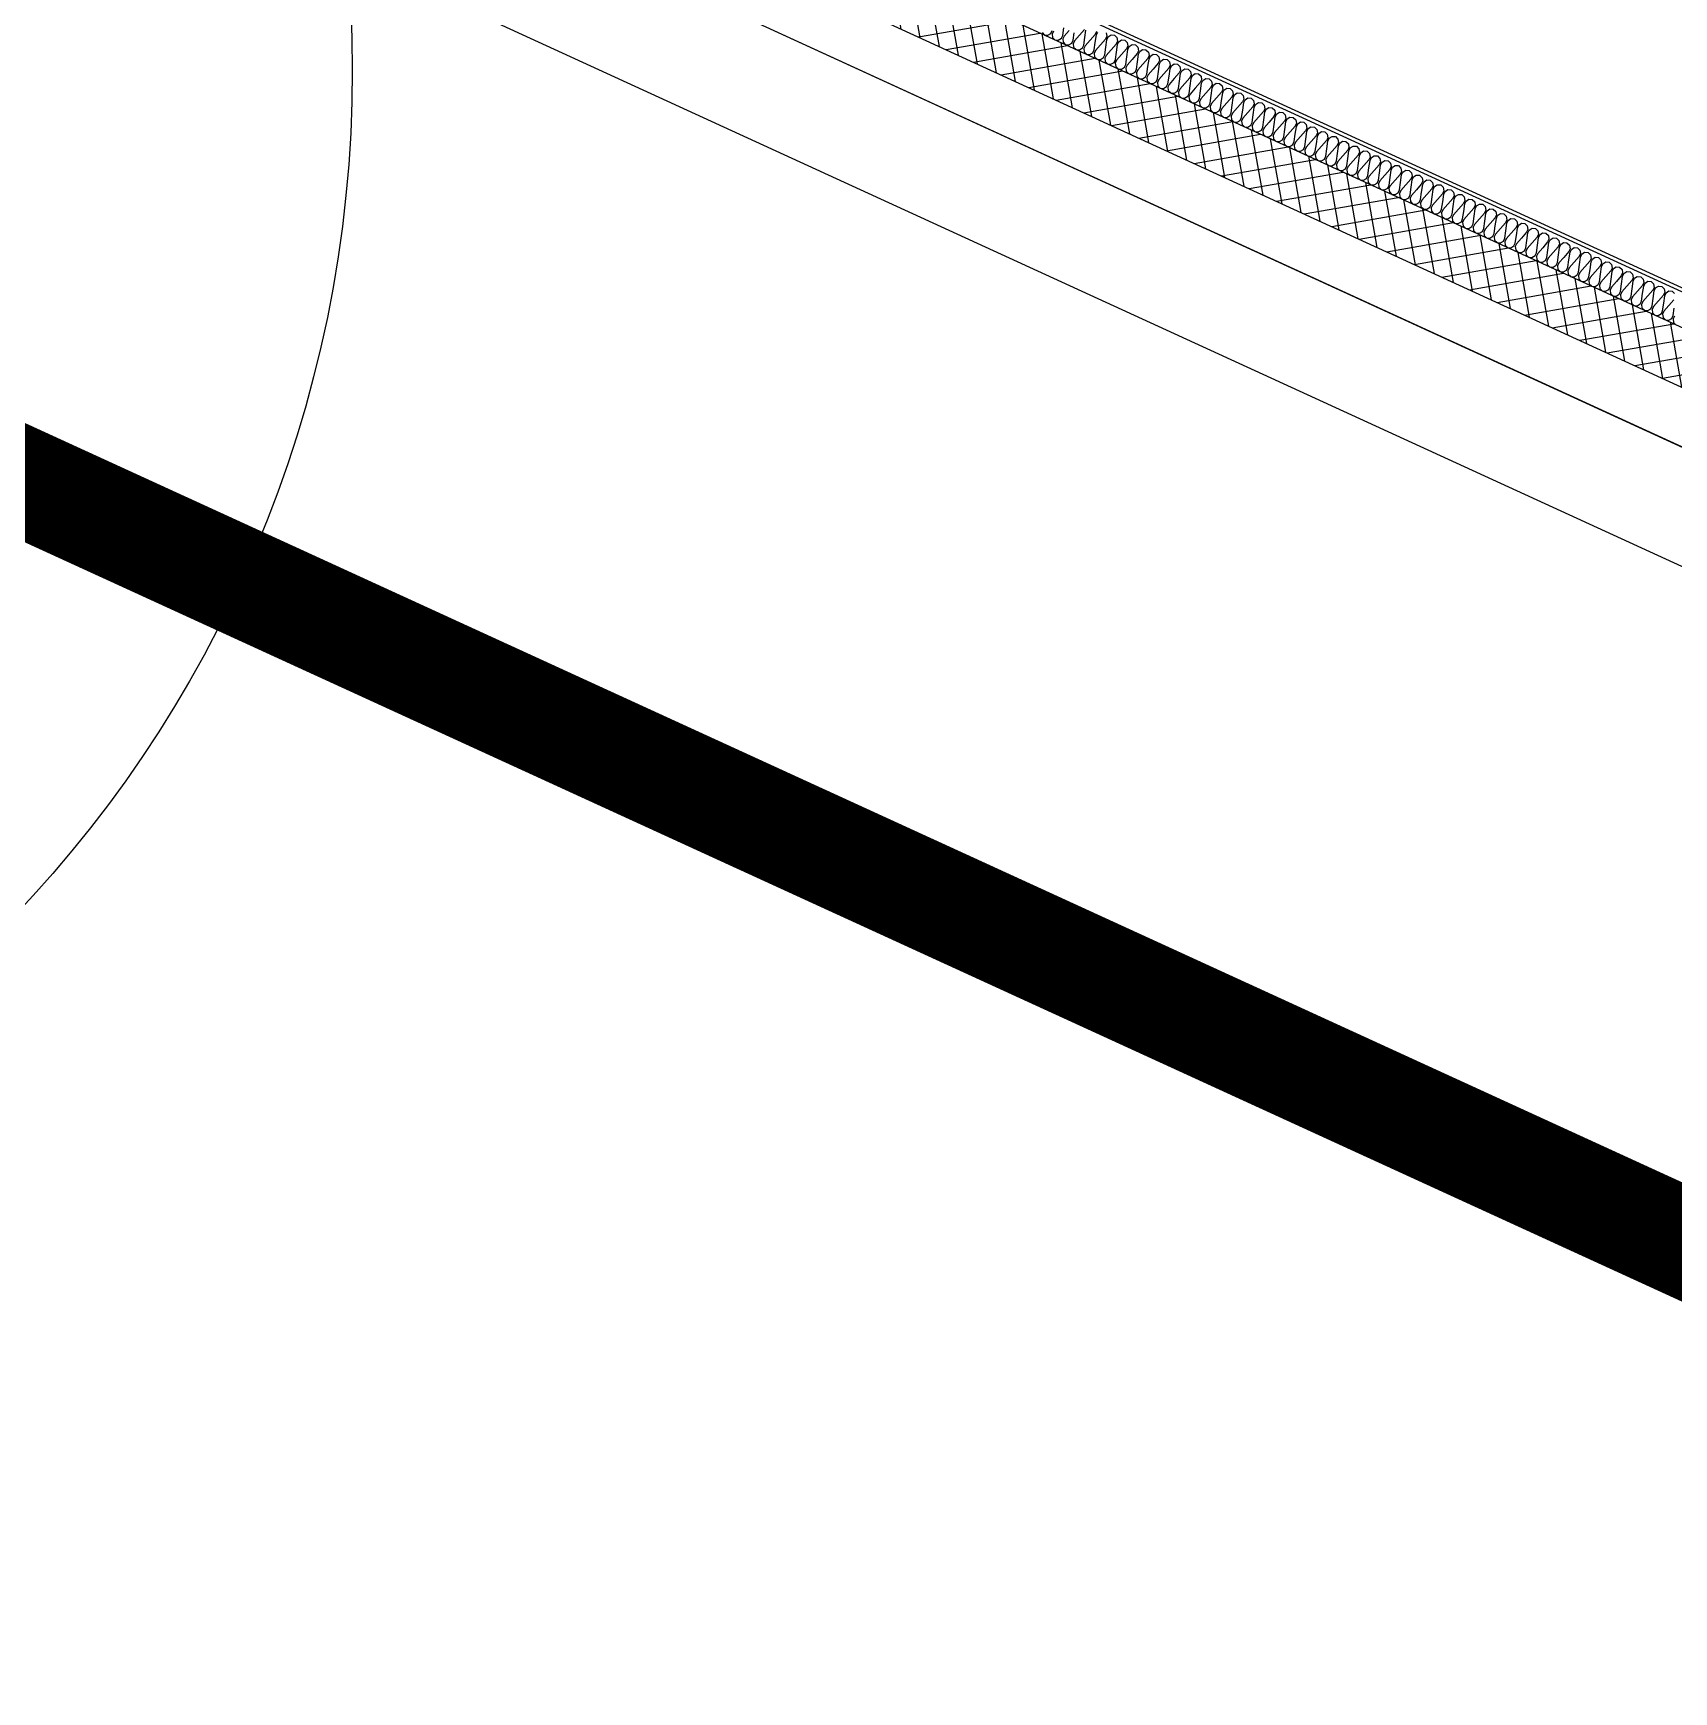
# Model space of a CAD drawing. Header units: millimetres. Extents: x -21000 to 567700, y 435000 to 850800.
# Drawn here: x 30918 to 35451, y 689855 to 694439 of the extents above; entities that cross this region are included whole.
import ezdxf
from ezdxf.xclip import XClip

# ---------------------------------------------------------------- set-up
doc = ezdxf.new("R2010")
doc.units = ezdxf.units.MM
doc.header["$LTSCALE"] = 700
doc.header["$XCLIPFRAME"] = 2
for name, pattern in [('AB_Pbase$0$AB_Pbase$0$CEN', [62, 60, -1, 0, -1]), ('AB_Pbase$0$PHANTOMX2', [5, 2.5, -0.5, 0.5, -0.5, 0.5, -0.5]), ('AB_Pbase$0$주차장기둥$0$PHANTOMX2', [5, 2.5, -0.5, 0.5, -0.5, 0.5, -0.5]), ('AB_Pbase$0$지하1층 동골조$0$PHANTOMX2', [5, 2.5, -0.5, 0.5, -0.5, 0.5, -0.5])]:
    doc.linetypes.add(name, pattern=pattern)
doc.layers.get('0').update_dxf_attribs({"color": 2})
for name, color, linetype, plot in [('$0$Defponts', 161, 'Continuous', False), ('AB_Pbase$0$Defponts', 161, 'Continuous', False), ('AB_Pbase$0$주차장기둥$0$Defpoints1', 235, 'Continuous', False), ('AB_Pbase$0$지하1층 동골조$0$Defpoints1', 235, 'Continuous', False)]:
    doc.layers.add(name, color=color, linetype=linetype, plot=plot)
for name, color, linetype in [('AB_Pbase$0$AB_Pbase$0$CEN', 1, 'AB_Pbase$0$AB_Pbase$0$CEN'), ('AB_Pbase$0$AB_Pbase$0$FIN', 6, 'Continuous'), ('AB_Pbase$0$AB_Pbase$0$INS', 8, 'Continuous'), ('AB_Pbase$0$HAT', 8, 'Continuous'), ('AB_Pbase$0$SITE', 3, 'AB_Pbase$0$PHANTOMX2'), ('AB_Pbase$0$WAL', 3, 'Continuous'), ('AB_Pbase$0$세대창고area', 101, 'Continuous')]:
    doc.layers.add(name, color=color, linetype=linetype)

# ---------------------------------------------------------------- blocks, each defined once
blk = doc.blocks.new('AB_Pbase$0$SITE0917')
at = {"layer": 'AB_Pbase$0$SITE', "ltscale": 4, "const_width": 300, "flags": 128}
blk.add_lwpolyline([(166790.2, 14282.1), (166795.6, 12457.7), (166803.2, 9905.3), (165179.5, 5176.2), (118538.7, -54371.7), (114045.5, -52298), (105315.5, -48298), (96845.5, -44418), (95855.5, -43968), (88255.5, -40478), (81075.5, -37188), (79665.5, -36528), (79665.5, -36528), (79665.5, -36528), (51295.5, -23518), (51295.5, -23518), (51295.5, -23518), (51295.5, -23518), (24885.5, -11398), (16535.5, -7578), (0, 0), (0, 0), (4267.4, 9299.2), (5686.5, 12403), (9895.5, 21572), (16195.5, 35292), (20267.8, 44180.2), (40844.6, 43842.7), (85590, 33565.6), (130335.4, 23288.4), (156238.3, 14282), (166790.2, 14282)], dxfattribs=at)
blk = doc.blocks.new('AB_Pbase$0$지하1층 동골조')
at = {"layer": 'AB_Pbase$0$지하1층 동골조$0$Defpoints1', "linetype": 'AB_Pbase$0$지하1층 동골조$0$PHANTOMX2', "ltscale": 2}
blk.add_lwpolyline([(-157283.2, 74623.8), (-124863.2, 59763.8), (-124863.2, 59763.8), (-118538.7, 54371.7), (-118538.7, 54371.7), (-102003.2, 46793.8), (-93653.2, 42973.8), (-67243.2, 30853.8), (-67243.2, 30853.8), (-67243.2, 30853.8), (-67243.2, 30853.8), (-38873.2, 17843.8), (-38873.2, 17843.8), (-38873.2, 17843.8), (-37463.2, 17183.8), (-30283.2, 13893.8), (-22683.2, 10403.8), (-21693.2, 9953.8), (-13223.2, 6073.8), (-4493.2, 2073.8), (1876.8, -866.2)], dxfattribs=at)
at = {"layer": 'AB_Pbase$0$지하1층 동골조$0$Defpoints1', "linetype": 'AB_Pbase$0$지하1층 동골조$0$PHANTOMX2', "ltscale": 2, "flags": 128}
blk.add_lwpolyline([(0, 0), (-4493.2, 2073.8), (-13223.2, 6073.8), (-21693.2, 9953.8), (-22683.2, 10403.8), (-30283.2, 13893.8), (-37463.2, 17183.8), (-38873.2, 17843.8), (-38873.2, 17843.8), (-38873.2, 17843.8), (-67243.2, 30853.8), (-67243.2, 30853.8), (-67243.2, 30853.8), (-67243.2, 30853.8), (-93653.2, 42973.8), (-102003.2, 46793.8), (-118538.7, 54371.7), (-118538.7, 54371.7), (-114271.4, 63670.9), (-112852.2, 66774.8), (-108643.2, 75943.8), (-102343.2, 89663.8), (-97743.2, 99703.8), (-94170.5, 107501.6), (-90801.5, 109673.4), (-61989.4, 109763.8), (-53301.2, 109793.8), (-22854.2, 109885), (-9902.7, 109923.8), (5389.9, 109963.8), (23789.7, 110023.8), (43878.5, 110088.6), (48138.3, 105863.2), (48145.8, 102751.3), (48166.8, 93887.6), (48186.9, 90386.4), (48256.9, 66829.4), (48264.5, 64277), (46640.8, 59548)], close=True, dxfattribs=at)
blk = doc.blocks.new('AB_Pbase$0$AB_Pbase_지하1층_골조')
blk.add_line((30251.5, 695361.3), (39703.9, 691024))
blk.add_lwpolyline([(30922, 695383.7), (39829, 691296.7)])
blk = doc.blocks.new('AB_Pbase$0$주차장기둥')
at = {"layer": 'AB_Pbase$0$주차장기둥$0$Defpoints1', "linetype": 'AB_Pbase$0$주차장기둥$0$PHANTOMX2', "ltscale": 2}
blk.add_lwpolyline([(-297566.9, 24918.4), (-262124, 28878.4), (-262124, 28878.4), (-253925.8, 27513.9), (-253925.8, 27513.9), (-235849.1, 29534.7), (-226724.3, 30560.9), (-197844.3, 33774.2), (-197844.3, 33774.2), (-197844.3, 33774.2), (-197844.3, 33774.2), (-166825.8, 37234.1), (-166825.8, 37234.1), (-166825.8, 37234.1), (-165277.3, 37394.6), (-157428.3, 38272.5), (-149116.4, 39195.2), (-148036, 39319.4), (-138777.5, 40356), (-129234.2, 41423.6), (-122259.9, 42184.3)], dxfattribs=at)
blk = doc.blocks.new('AB_Pbase')
at = {"layer": 'AB_Pbase$0$HAT'}
h = blk.add_hatch(dxfattribs=at)
h.set_pattern_fill('NET', color=256, scale=15, angle=100)
h.paths.add_polyline_path([(30984.5, 695520.1), (39891.6, 691433), (39954.1, 691569.4), (31047.1, 695656.4)])
at = {"layer": 'AB_Pbase$0$AB_Pbase$0$CEN'}
blk.add_line((28530, 696481.3), (42347.5, 690141.1), dxfattribs=at)
at = {"layer": 'AB_Pbase$0$AB_Pbase$0$FIN'}
for points in [[(46517.9, 729156.7), (31166.4, 695700.7), (40000.8, 691647), (42548.9, 697200.3)], [(46527, 729152.6), (31179.7, 695705.6), (39995.9, 691660.2), (42539.8, 697204.4)]]:
    blk.add_lwpolyline(points, dxfattribs=at)
at = {"layer": 'AB_Pbase$0$AB_Pbase$0$INS'}
for points in [[(33705.3, 694440.2), (33711.9, 694433.6), (33721.3, 694432.9), (33729.7, 694437.8), (33733.4, 694445.8)], [(33737, 694444.1), (33733.3, 694436.1), (33734.3, 694426.9), (33741, 694420.3), (33750.3, 694419.5), (33758.8, 694424.5), (33762.4, 694432.5), (33765.3, 694453.1)], [(33779.9, 694446.5), (33766.1, 694430.8), (33762.4, 694422.8), (33763.4, 694413.5), (33770.1, 694406.9), (33779.4, 694406.2), (33787.9, 694411.1), (33791.5, 694419.1), (33794.4, 694439.8)], [(33822.7, 694448.8), (33809, 694433.1), (33795.2, 694417.4), (33791.5, 694409.4), (33792.5, 694400.2), (33799.2, 694393.6), (33808.5, 694392.8), (33816.9, 694397.8), (33820.6, 694405.8), (33823.5, 694426.4), (33826.4, 694447.1)], [(33855.5, 694443.4), (33851.8, 694435.5), (33838, 694419.8), (33824.2, 694404.1), (33820.6, 694396.1), (33821.6, 694386.8), (33828.3, 694380.3), (33837.6, 694379.5), (33846, 694384.4), (33849.7, 694392.4), (33852.6, 694413.1), (33855.5, 694433.8), (33859.1, 694441.8)], [(33882.8, 694439.7), (33884.6, 694430.1), (33880.9, 694422.1), (33867.1, 694406.4), (33853.3, 694390.8), (33849.7, 694382.8), (33850.7, 694373.5), (33857.3, 694366.9), (33866.7, 694366.1), (33875.1, 694371.1), (33878.8, 694379.1), (33881.7, 694399.8), (33884.6, 694420.4), (33888.2, 694428.4), (33895.9, 694433.7), (33905.3, 694432.9), (33911.9, 694426.4), (33913.7, 694416.8), (33910, 694408.8), (33896.2, 694393.1), (33882.4, 694377.4), (33878.7, 694369.4), (33879.8, 694360.1), (33886.4, 694353.6), (33895.8, 694352.8), (33904.2, 694357.7), (33907.9, 694365.7), (33910.7, 694386.4), (33913.6, 694407.1), (33917.3, 694415.1), (33925, 694420.4), (33934.3, 694419.6), (33941, 694413), (33942.8, 694403.4), (33939.1, 694395.4), (33925.3, 694379.7), (33911.5, 694364.1), (33907.8, 694356.1), (33908.9, 694346.8), (33915.5, 694340.2), (33924.8, 694339.5), (33933.3, 694344.4), (33936.9, 694352.4), (33939.8, 694373.1), (33942.7, 694393.7), (33946.4, 694401.7), (33954.1, 694407), (33963.4, 694406.3), (33970.1, 694399.7), (33971.8, 694390.1), (33968.2, 694382.1), (33954.4, 694366.4), (33940.6, 694350.7), (33936.9, 694342.7), (33937.9, 694333.4), (33944.6, 694326.9), (33953.9, 694326.1), (33962.4, 694331), (33966, 694339), (33968.9, 694359.7), (33971.8, 694380.4), (33975.5, 694388.4), (33983.2, 694393.7), (33992.5, 694392.9), (33999.2, 694386.3), (34000.9, 694376.7), (33997.3, 694368.7), (33983.5, 694353), (33969.7, 694337.4), (33966, 694329.4), (33967, 694320.1), (33973.7, 694313.5), (33983, 694312.8), (33991.4, 694317.7), (33995.1, 694325.7), (33998, 694346.4), (34000.9, 694367.1), (34004.6, 694375.1), (34012.3, 694380.3), (34021.6, 694379.6), (34028.3, 694373), (34030, 694363.4), (34026.3, 694355.4), (34012.5, 694339.7), (33998.7, 694324), (33995.1, 694316), (33996.1, 694306.8), (34002.8, 694300.2), (34012.1, 694299.4), (34020.5, 694304.4), (34024.2, 694312.4), (34027.1, 694333), (34030, 694353.7), (34033.6, 694361.7), (34041.3, 694367), (34050.7, 694366.2), (34057.3, 694359.6), (34059.1, 694350), (34055.4, 694342), (34041.6, 694326.4), (34027.8, 694310.7), (34024.2, 694302.7), (34025.2, 694293.4), (34031.9, 694286.8), (34041.2, 694286.1), (34049.6, 694291), (34053.3, 694299), (34056.2, 694319.7), (34059.1, 694340.4), (34062.7, 694348.4), (34070.4, 694353.6), (34079.8, 694352.9), (34086.4, 694346.3), (34088.2, 694336.7), (34084.5, 694328.7), (34070.7, 694313), (34056.9, 694297.3), (34053.2, 694289.3), (34054.3, 694280.1), (34060.9, 694273.5), (34070.3, 694272.7), (34078.7, 694277.7), (34082.4, 694285.7), (34085.3, 694306.3), (34088.1, 694327), (34091.8, 694335), (34099.5, 694340.3), (34108.8, 694339.5), (34115.5, 694332.9), (34117.3, 694323.3), (34113.6, 694315.3), (34099.8, 694299.7), (34086, 694284), (34082.3, 694276), (34083.4, 694266.7), (34090, 694260.1), (34099.4, 694259.4), (34107.8, 694264.3), (34111.5, 694272.3), (34114.3, 694293), (34117.2, 694313.7), (34120.9, 694321.7), (34128.6, 694326.9), (34137.9, 694326.2), (34144.6, 694319.6), (34146.3, 694310), (34142.7, 694302), (34128.9, 694286.3), (34115.1, 694270.6), (34111.4, 694262.6), (34112.4, 694253.4), (34119.1, 694246.8), (34128.4, 694246), (34136.9, 694251), (34140.5, 694259), (34143.4, 694279.6), (34146.3, 694300.3), (34150, 694308.3), (34157.7, 694313.6), (34167, 694312.8), (34173.7, 694306.3), (34175.4, 694296.6), (34171.8, 694288.7), (34158, 694273), (34144.2, 694257.3), (34140.5, 694249.3), (34141.5, 694240), (34148.2, 694233.5), (34157.5, 694232.7), (34165.9, 694237.6), (34169.6, 694245.6), (34172.5, 694266.3), (34175.4, 694287), (34179.1, 694295), (34186.8, 694300.3), (34196.1, 694299.5), (34202.8, 694292.9), (34204.5, 694283.3), (34200.8, 694275.3), (34187, 694259.6), (34173.3, 694244), (34169.6, 694236), (34170.6, 694226.7), (34177.3, 694220.1), (34186.6, 694219.3), (34195, 694224.3), (34198.7, 694232.3), (34201.6, 694253), (34204.5, 694273.6), (34208.1, 694281.6), (34215.8, 694286.9), (34225.2, 694286.1), (34231.8, 694279.6), (34233.6, 694270), (34229.9, 694262), (34216.1, 694246.3), (34202.3, 694230.6), (34198.7, 694222.6), (34199.7, 694213.3), (34206.4, 694206.8), (34215.7, 694206), (34224.1, 694210.9), (34227.8, 694218.9), (34230.7, 694239.6), (34233.6, 694260.3), (34237.2, 694268.3), (34244.9, 694273.6), (34254.3, 694272.8), (34260.9, 694266.2), (34262.7, 694256.6), (34259, 694248.6), (34245.2, 694232.9), (34231.4, 694217.3), (34227.8, 694209.3), (34228.8, 694200), (34235.4, 694193.4), (34244.8, 694192.7), (34253.2, 694197.6), (34256.9, 694205.6), (34259.8, 694226.3), (34262.6, 694246.9), (34266.3, 694254.9), (34274, 694260.2), (34283.3, 694259.5), (34290, 694252.9), (34291.8, 694243.3), (34288.1, 694235.3), (34274.3, 694219.6), (34260.5, 694203.9), (34256.8, 694195.9), (34257.9, 694186.6), (34264.5, 694180.1), (34273.9, 694179.3), (34282.3, 694184.2), (34286, 694192.2), (34288.8, 694212.9), (34291.7, 694233.6), (34295.4, 694241.6), (34303.1, 694246.9), (34312.4, 694246.1), (34319.1, 694239.5), (34320.9, 694229.9), (34317.2, 694221.9), (34303.4, 694206.2), (34289.6, 694190.6), (34285.9, 694182.6), (34286.9, 694173.3), (34293.6, 694166.7), (34302.9, 694166), (34311.4, 694170.9), (34315, 694178.9), (34317.9, 694199.6), (34320.8, 694220.3), (34324.5, 694228.3), (34332.2, 694233.5), (34341.5, 694232.8), (34348.2, 694226.2), (34349.9, 694216.6), (34346.3, 694208.6), (34332.5, 694192.9), (34318.7, 694177.2), (34315, 694169.2), (34316, 694160), (34322.7, 694153.4), (34332, 694152.6), (34340.5, 694157.6), (34344.1, 694165.6), (34347, 694186.2), (34349.9, 694206.9), (34353.6, 694214.9), (34361.3, 694220.2), (34370.6, 694219.4), (34377.3, 694212.8), (34379, 694203.2), (34375.3, 694195.2), (34361.6, 694179.6), (34347.8, 694163.9), (34344.1, 694155.9), (34345.1, 694146.6), (34351.8, 694140), (34361.1, 694139.3), (34369.5, 694144.2), (34373.2, 694152.2), (34376.1, 694172.9), (34379, 694193.6), (34382.7, 694201.6), (34390.4, 694206.8), (34399.7, 694206.1), (34406.4, 694199.5), (34408.1, 694189.9), (34404.4, 694181.9), (34390.6, 694166.2), (34376.8, 694150.5), (34373.2, 694142.5), (34374.2, 694133.3), (34380.9, 694126.7), (34390.2, 694125.9), (34398.6, 694130.9), (34402.3, 694138.9), (34405.2, 694159.5), (34408.1, 694180.2), (34411.7, 694188.2), (34419.4, 694193.5), (34428.8, 694192.7), (34435.4, 694186.1), (34437.2, 694176.5), (34433.5, 694168.5), (34419.7, 694152.9), (34405.9, 694137.2), (34402.3, 694129.2), (34403.3, 694119.9), (34409.9, 694113.3), (34419.3, 694112.6), (34427.7, 694117.5), (34431.4, 694125.5), (34434.3, 694146.2), (34437.2, 694166.9), (34440.8, 694174.9), (34448.5, 694180.1), (34457.9, 694179.4), (34464.5, 694172.8), (34466.3, 694163.2), (34462.6, 694155.2), (34448.8, 694139.5), (34435, 694123.8), (34431.3, 694115.8), (34432.4, 694106.6), (34439, 694100), (34448.4, 694099.2), (34456.8, 694104.2), (34460.5, 694112.2), (34463.4, 694132.8), (34466.2, 694153.5), (34469.9, 694161.5), (34477.6, 694166.8), (34486.9, 694166), (34493.6, 694159.5), (34495.4, 694149.8), (34491.7, 694141.9), (34477.9, 694126.2), (34464.1, 694110.5), (34460.4, 694102.5), (34461.5, 694093.2), (34468.1, 694086.7), (34477.5, 694085.9), (34485.9, 694090.8), (34489.5, 694098.8), (34492.4, 694119.5), (34495.3, 694140.2), (34499, 694148.2), (34506.7, 694153.4), (34516, 694152.7), (34522.7, 694146.1), (34524.4, 694136.5), (34520.8, 694128.5), (34507, 694112.8), (34493.2, 694097.2), (34489.5, 694089.2), (34490.5, 694079.9), (34497.2, 694073.3), (34506.5, 694072.5), (34515, 694077.5), (34518.6, 694085.5), (34521.5, 694106.2), (34524.4, 694126.8), (34528.1, 694134.8), (34535.8, 694140.1), (34545.1, 694139.3), (34551.8, 694132.8), (34553.5, 694123.2), (34549.9, 694115.2), (34536.1, 694099.5), (34522.3, 694083.8), (34518.6, 694075.8), (34519.6, 694066.5), (34526.3, 694060), (34535.6, 694059.2), (34544, 694064.1), (34547.7, 694072.1), (34550.6, 694092.8), (34553.5, 694113.5), (34557.2, 694121.5), (34564.9, 694126.8), (34574.2, 694126), (34580.9, 694119.4), (34582.6, 694109.8), (34578.9, 694101.8), (34565.1, 694086.1), (34551.4, 694070.5), (34547.7, 694062.5), (34548.7, 694053.2), (34555.4, 694046.6), (34564.7, 694045.9), (34573.1, 694050.8), (34576.8, 694058.8), (34579.7, 694079.5), (34582.6, 694100.1), (34586.2, 694108.1), (34593.9, 694113.4), (34603.3, 694112.7), (34609.9, 694106.1), (34611.7, 694096.5), (34608, 694088.5), (34594.2, 694072.8), (34580.4, 694057.1), (34576.8, 694049.1), (34577.8, 694039.8), (34584.5, 694033.3), (34593.8, 694032.5), (34602.2, 694037.4), (34605.9, 694045.4), (34608.8, 694066.1), (34611.7, 694086.8), (34615.3, 694094.8), (34623, 694100.1), (34632.4, 694099.3), (34639, 694092.7), (34640.8, 694083.1), (34637.1, 694075.1), (34623.3, 694059.4), (34609.5, 694043.8), (34605.8, 694035.8), (34606.9, 694026.5), (34613.5, 694019.9), (34622.9, 694019.2), (34631.3, 694024.1), (34635, 694032.1), (34637.9, 694052.8), (34640.7, 694073.5), (34644.4, 694081.5), (34652.1, 694086.7), (34661.4, 694086), (34668.1, 694079.4), (34669.9, 694069.8), (34666.2, 694061.8), (34652.4, 694046.1), (34638.6, 694030.4), (34634.9, 694022.4), (34636, 694013.2), (34642.6, 694006.6), (34652, 694005.8), (34660.4, 694010.8), (34664.1, 694018.7), (34666.9, 694039.4), (34669.8, 694060.1), (34673.5, 694068.1), (34681.2, 694073.4), (34690.5, 694072.6), (34697.2, 694066), (34698.9, 694056.4), (34695.3, 694048.4), (34681.5, 694032.8), (34667.7, 694017.1), (34664, 694009.1), (34665, 693999.8), (34671.7, 693993.2), (34681, 693992.5), (34689.5, 693997.4), (34693.1, 694005.4), (34696, 694026.1), (34698.9, 694046.8), (34702.6, 694054.8), (34710.3, 694060), (34719.6, 694059.3), (34726.3, 694052.7), (34728, 694043.1), (34724.4, 694035.1), (34710.6, 694019.4), (34696.8, 694003.7), (34693.1, 693995.7), (34694.1, 693986.5), (34700.8, 693979.9), (34710.1, 693979.1), (34718.6, 693984.1), (34722.2, 693992.1), (34725.1, 694012.7), (34728, 694033.4), (34731.7, 694041.4), (34739.4, 694046.7), (34748.7, 694045.9), (34755.4, 694039.3), (34757.1, 694029.7), (34753.4, 694021.7), (34739.7, 694006.1), (34725.9, 693990.4), (34722.2, 693982.4), (34723.2, 693973.1), (34729.9, 693966.5), (34739.2, 693965.8), (34747.6, 693970.7), (34751.3, 693978.7), (34754.2, 693999.4), (34757.1, 694020.1), (34760.8, 694028.1), (34768.5, 694033.3), (34777.8, 694032.6), (34784.4, 694026), (34786.2, 694016.4), (34782.5, 694008.4), (34768.7, 693992.7), (34754.9, 693977), (34751.3, 693969), (34752.3, 693959.8), (34759, 693953.2), (34768.3, 693952.4), (34776.7, 693957.4), (34780.4, 693965.4), (34783.3, 693986), (34786.2, 694006.7), (34789.8, 694014.7), (34797.5, 694020), (34806.9, 694019.2), (34813.5, 694012.7), (34815.3, 694003), (34811.6, 693995.1), (34797.8, 693979.4), (34784, 693963.7), (34780.4, 693955.7), (34781.4, 693946.4), (34788, 693939.8), (34797.4, 693939.1), (34805.8, 693944), (34809.5, 693952), (34812.4, 693972.7), (34815.2, 693993.4), (34818.9, 694001.4), (34826.6, 694006.6), (34836, 694005.9), (34842.6, 693999.3), (34844.4, 693989.7), (34840.7, 693981.7), (34826.9, 693966), (34813.1, 693950.4), (34809.4, 693942.4), (34810.5, 693933.1), (34817.1, 693926.5), (34826.5, 693925.7), (34834.9, 693930.7), (34838.6, 693938.7), (34841.4, 693959.4), (34844.3, 693980), (34848, 693988), (34855.7, 693993.3), (34865, 693992.5), (34871.7, 693986), (34873.5, 693976.4), (34869.8, 693968.4), (34856, 693952.7), (34842.2, 693937), (34838.5, 693929), (34839.6, 693919.7), (34846.2, 693913.2), (34855.5, 693912.4), (34864, 693917.3), (34867.6, 693925.3), (34870.5, 693946), (34873.4, 693966.7), (34877.1, 693974.7), (34884.8, 693980), (34894.1, 693979.2), (34900.8, 693972.6), (34902.5, 693963), (34898.9, 693955), (34885.1, 693939.3), (34871.3, 693923.7), (34867.6, 693915.7), (34868.6, 693906.4), (34875.3, 693899.8), (34884.6, 693899.1), (34893.1, 693904), (34896.7, 693912), (34899.6, 693932.7), (34902.5, 693953.3), (34906.2, 693961.3), (34913.9, 693966.6), (34923.2, 693965.9), (34929.9, 693959.3), (34931.6, 693949.7), (34928, 693941.7), (34914.2, 693926), (34900.4, 693910.3), (34896.7, 693902.3), (34897.7, 693893), (34904.4, 693886.5), (34913.7, 693885.7), (34922.1, 693890.6), (34925.8, 693898.6), (34928.7, 693919.3), (34931.6, 693940), (34935.3, 693948), (34943, 693953.3), (34952.3, 693952.5), (34959, 693945.9), (34960.7, 693936.3), (34957, 693928.3), (34943.2, 693912.6), (34929.4, 693897), (34925.8, 693889), (34926.8, 693879.7), (34933.5, 693873.1), (34942.8, 693872.4), (34951.2, 693877.3), (34954.9, 693885.3), (34957.8, 693906), (34960.7, 693926.7), (34964.3, 693934.7), (34972, 693939.9), (34981.4, 693939.2), (34988, 693932.6), (34989.8, 693923), (34986.1, 693915), (34972.3, 693899.3), (34958.5, 693883.6), (34954.9, 693875.6), (34955.9, 693866.4), (34962.6, 693859.8), (34971.9, 693859), (34980.3, 693864), (34984, 693871.9), (34986.9, 693892.6), (34989.8, 693913.3), (34993.4, 693921.3), (35001.1, 693926.6), (35010.5, 693925.8), (35017.1, 693919.2), (35018.9, 693909.6), (35015.2, 693901.6), (35001.4, 693886), (34987.6, 693870.3), (34983.9, 693862.3), (34985, 693853), (34991.6, 693846.4), (35001, 693845.7), (35009.4, 693850.6), (35013.1, 693858.6), (35016, 693879.3), (35018.8, 693900), (35022.5, 693908), (35030.2, 693913.2), (35039.5, 693912.5), (35046.2, 693905.9), (35048, 693896.3), (35044.3, 693888.3), (35030.5, 693872.6), (35016.7, 693856.9), (35013, 693848.9), (35014.1, 693839.7), (35020.7, 693833.1), (35030.1, 693832.3), (35038.5, 693837.3), (35042.1, 693845.3), (35045, 693865.9), (35047.9, 693886.6), (35051.6, 693894.6), (35059.3, 693899.9), (35068.6, 693899.1), (35075.3, 693892.5), (35077, 693882.9), (35073.4, 693874.9), (35059.6, 693859.3), (35045.8, 693843.6), (35042.1, 693835.6), (35043.1, 693826.3), (35049.8, 693819.7), (35059.1, 693819), (35067.6, 693823.9), (35071.2, 693831.9), (35074.1, 693852.6), (35077, 693873.3), (35080.7, 693881.3), (35088.4, 693886.5), (35097.7, 693885.8), (35104.4, 693879.2), (35106.1, 693869.6), (35102.5, 693861.6), (35088.7, 693845.9), (35074.9, 693830.2), (35071.2, 693822.2), (35072.2, 693813), (35078.9, 693806.4), (35088.2, 693805.6), (35096.6, 693810.6), (35100.3, 693818.6), (35103.2, 693839.2), (35106.1, 693859.9), (35109.8, 693867.9), (35117.5, 693873.2), (35126.8, 693872.4), (35133.5, 693865.9), (35135.2, 693856.2), (35131.5, 693848.2), (35117.7, 693832.6), (35104, 693816.9), (35100.3, 693808.9), (35101.3, 693799.6), (35108, 693793), (35117.3, 693792.3), (35125.7, 693797.2), (35129.4, 693805.2), (35132.3, 693825.9), (35135.2, 693846.6), (35138.8, 693854.6), (35146.5, 693859.8), (35155.9, 693859.1), (35162.5, 693852.5), (35164.3, 693842.9), (35160.6, 693834.9), (35146.8, 693819.2), (35133, 693803.6), (35129.4, 693795.6), (35130.4, 693786.3), (35137.1, 693779.7), (35146.4, 693778.9), (35154.8, 693783.9), (35158.5, 693791.9), (35161.4, 693812.6), (35164.3, 693833.2), (35167.9, 693841.2), (35175.6, 693846.5), (35185, 693845.7), (35191.6, 693839.2), (35193.4, 693829.6), (35189.7, 693821.6), (35175.9, 693805.9), (35162.1, 693790.2), (35158.5, 693782.2), (35159.5, 693772.9), (35166.1, 693766.4), (35175.5, 693765.6), (35183.9, 693770.5), (35187.6, 693778.5), (35190.5, 693799.2), (35193.3, 693819.9), (35197, 693827.9), (35204.7, 693833.2), (35214, 693832.4), (35220.7, 693825.8), (35222.5, 693816.2), (35218.8, 693808.2), (35205, 693792.5), (35191.2, 693776.9), (35187.5, 693768.9), (35188.6, 693759.6), (35195.2, 693753), (35204.6, 693752.3), (35213, 693757.2), (35216.7, 693765.2), (35219.5, 693785.9), (35222.4, 693806.5), (35226.1, 693814.5), (35233.8, 693819.8), (35243.1, 693819.1), (35249.8, 693812.5), (35251.5, 693802.9), (35247.9, 693794.9), (35234.1, 693779.2), (35220.3, 693763.5), (35216.6, 693755.5), (35217.6, 693746.2), (35224.3, 693739.7), (35233.6, 693738.9), (35242.1, 693743.8), (35245.7, 693751.8), (35248.6, 693772.5), (35251.5, 693793.2), (35255.2, 693801.2), (35262.9, 693806.5), (35272.2, 693805.7), (35278.9, 693799.1), (35280.6, 693789.5), (35277, 693781.5), (35263.2, 693765.8), (35249.4, 693750.2), (35245.7, 693742.2), (35246.7, 693732.9), (35253.4, 693726.3), (35262.7, 693725.6), (35271.2, 693730.5), (35274.8, 693738.5), (35277.7, 693759.2), (35280.6, 693779.9), (35284.3, 693787.9), (35292, 693793.1), (35301.3, 693792.4), (35308, 693785.8), (35309.7, 693776.2), (35306, 693768.2), (35292.3, 693752.5), (35278.5, 693736.8), (35274.8, 693728.8), (35275.8, 693719.6), (35282.5, 693713), (35291.8, 693712.2), (35300.2, 693717.2), (35303.9, 693725.1), (35306.8, 693745.8), (35309.7, 693766.5), (35313.4, 693774.5), (35321.1, 693779.8), (35330.4, 693779), (35337, 693772.4), (35338.8, 693762.8), (35335.1, 693754.8), (35321.3, 693739.2), (35307.5, 693723.5), (35303.9, 693715.5), (35304.9, 693706.2), (35311.6, 693699.6), (35320.9, 693698.9), (35329.3, 693703.8), (35333, 693711.8), (35335.9, 693732.5), (35338.8, 693753.2), (35342.4, 693761.2), (35350.1, 693766.4), (35359.5, 693765.7), (35366.1, 693759.1), (35367.9, 693749.5), (35364.2, 693741.5), (35350.4, 693725.8), (35336.6, 693710.1), (35333, 693702.1), (35334, 693692.9), (35340.6, 693686.3), (35350, 693685.5), (35358.4, 693690.5), (35362.1, 693698.5), (35365, 693719.1), (35367.9, 693739.8), (35371.5, 693747.8), (35379.2, 693753.1), (35388.6, 693752.3), (35395.2, 693745.7), (35397, 693736.1), (35393.3, 693728.1), (35379.5, 693712.5), (35365.7, 693696.8), (35362, 693688.8), (35363.1, 693679.5), (35369.7, 693672.9), (35379.1, 693672.2), (35387.5, 693677.1), (35391.2, 693685.1), (35394, 693705.8), (35396.9, 693726.5), (35400.6, 693734.5), (35408.3, 693739.7), (35417.6, 693739), (35424.3, 693732.4), (35426.1, 693722.8), (35422.4, 693714.8), (35408.6, 693699.1), (35394.8, 693683.4), (35391.1, 693675.4), (35392.2, 693666.2), (35398.8, 693659.6), (35408.1, 693658.8), (35416.6, 693663.8), (35420.2, 693671.8), (35423.1, 693692.4), (35426, 693713.1), (35429.7, 693721.1), (35437.4, 693726.4), (35446.7, 693725.6), (35453.4, 693719.1)], [(35451.5, 693701.4), (35437.7, 693685.8), (35423.9, 693670.1), (35420.2, 693662.1), (35421.2, 693652.8), (35427.9, 693646.2), (35437.2, 693645.5), (35445.7, 693650.4), (35449.3, 693658.4), (35452.2, 693679.1)], [(35453, 693656.8), (35449.3, 693648.8), (35450.3, 693639.5), (35457, 693632.9)]]:
    blk.add_lwpolyline(points, dxfattribs=at)
at = {"layer": 'AB_Pbase$0$Defponts', "ltscale": 5, "flags": 128}
blk.add_lwpolyline([(195131.9, 730351.6), (195209.5, 704242.2), (193585.8, 699513.2), (146945.1, 639965.2), (142451.9, 642039), (133721.9, 646039), (125251.9, 649919), (124261.9, 650369), (116661.9, 653859), (109481.9, 657149), (108071.9, 657809), (79701.9, 670819), (53291.9, 682939), (44941.9, 686759), (28406.3, 694336.9), (32673.7, 703636.1), (34092.9, 706740), (38301.9, 715909)], dxfattribs=at)
at = {"layer": 'AB_Pbase$0$WAL'}
blk.add_lwpolyline([(30984.5, 695520.1), (39891.6, 691433), (39954.1, 691569.4), (31047.1, 695656.4), (30984.5, 695520.1)], dxfattribs=at)
at = {"layer": 'AB_Pbase$0$세대창고area'}
blk.add_circle((28406.3, 694336.9), 3393.1, dxfattribs=at)
for name, p, rotation in [('AB_Pbase$0$AB_Pbase_지하1층_골조', (0, 0), 359.9999999999999), ('AB_Pbase$0$주차장기둥', (231892.5, 539971.5), 329.0000000345588), ('AB_Pbase$0$지하1층 동골조', (146945.1, 639965.2), 359.9999999999994), ('AB_Pbase$0$SITE0917', (28406.3, 694336.9), 359.9999999999983)]:
    blk.add_blockref(name, p, dxfattribs=dict(rotation=rotation))

msp = doc.modelspace()

# ---------------------------------------------------------------- block references
ref = msp.add_blockref('AB_Pbase', (0, 0))
XClip(ref).set_block_clipping_path([(-0.000000015, 445500.0000000148), (493845.7187941075, 839949.3912975936)])

# ---------------------------------------------------------------- next in the draw order: linework, layer by layer
at = {"layer": '$0$Defponts', "ltscale": 5, "flags": 128}
msp.add_lwpolyline([(195131.9, 730351.6), (195209.5, 704242.2), (193585.8, 699513.2), (146945.1, 639965.2), (142451.9, 642039), (133721.9, 646039), (125251.9, 649919), (124261.9, 650369), (116661.9, 653859), (109481.9, 657149), (108071.9, 657809), (79701.9, 670819), (53291.9, 682939), (44941.9, 686759), (28406.3, 694336.9), (32673.7, 703636.1), (34092.9, 706740), (38301.9, 715909)], dxfattribs=at)

doc.saveas('drawing.dxf')
